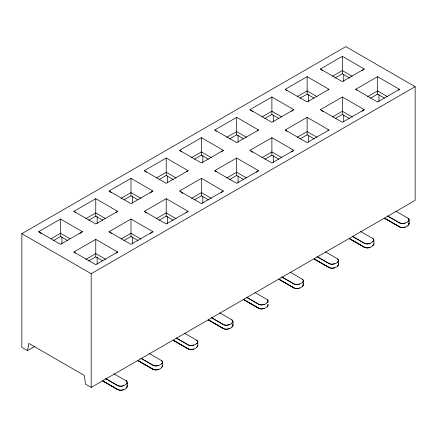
<?xml version="1.0" encoding="UTF-8"?>
<svg xmlns="http://www.w3.org/2000/svg" width="437" height="437" viewBox="0 0 437 437"><rect width="100%" height="100%" fill="white"/><g stroke="black" fill="none" stroke-linecap="round" stroke-linejoin="round"><path stroke-width="0.66" d="M123.381 389.662L120.372 390.35L117.886 389.695L102.842 380.982L117.941 389.662C120.612 391.421 128.188 389.252 127.02 385.642M158.604 369.325L155.599 370.013L153.114 369.358L138.065 360.645L153.163 369.325C156.129 371.024 162.367 369.167 162.433 365.583M193.859 349.005L190.822 349.676L188.336 349.021L173.292 340.308L188.391 348.988C191.455 350.671 196.901 348.873 197.77 345.53L197.628 346.437L196.606 347.388M229.054 328.651L226.049 329.34L223.564 328.684L208.515 319.971L223.613 328.651C226.284 330.41 233.866 328.242 232.697 324.631M268.11 304.573C268.1 308.189 261.708 309.942 258.841 308.314L243.742 299.635L259.36 308.571L262.053 308.986L264.309 308.331M303.147 283.957C304.376 287.59 296.586 289.676 294.063 287.978L278.964 279.298L294.587 288.234L297.275 288.649L299.531 287.994M338.375 263.62C339.593 267.307 331.765 269.285 329.236 267.668L314.192 258.961L329.809 267.897L332.502 268.313L334.758 267.657M372.728 245.703L373.75 244.753L373.892 243.835C373.1 247.233 367.512 248.915 364.518 247.304L349.414 238.624L365.037 247.56L367.725 247.976L369.981 247.32M405.181 226.967L402.974 227.633L400.554 227.333L384.642 218.287L399.74 226.967C402.411 228.726 409.993 226.557 408.824 222.946M126.178 384.074C129.314 383.528 124.305 377.3 127.314 382.785C125.343 385.439 121.125 387.406 117.941 385.658L105.743 378.666M149.279 353.533L161.433 360.547C162.892 361.213 162.837 363.136 161.379 363.721M184.507 333.196L196.655 340.21C198.114 340.876 198.065 342.799 196.606 343.384M219.729 312.859L231.883 319.873C235.816 323.391 226.295 326.707 223.613 324.647L211.421 317.655L223.564 324.68L226.623 325.336L229.054 324.647M290.179 272.185L302.333 279.199C303.791 279.866 303.737 281.789 302.278 282.373M325.407 251.849L337.555 258.862C341.434 262.342 331.934 265.691 329.29 263.637L317.093 256.645L329.236 263.669L332.011 264.33L334.758 263.653M372.756 241.716C375.716 241.06 371.434 236.909 373.782 239.558C373.613 243.119 367.522 244.999 364.518 243.3L352.32 236.308L364.463 243.333L367.233 243.993L369.981 243.316M395.856 211.175L408.005 218.189C411.883 221.668 402.384 225.017 399.74 222.963L387.543 215.971L399.686 222.996L402.461 223.657L405.208 222.979M27.465 350.621L28.853 343.411L84.188 375.361L85.576 384.167L91.191 387.411L415.15 200.375L415.15 86.679L345.809 46.644L21.85 233.68L21.85 347.377L27.465 350.621L34.561 346.525M127.342 382.32L127.342 386.658L126.156 388.061M162.569 361.983L162.569 366.321L161.379 367.725M233.019 321.31L233.019 325.647L231.828 327.051M303.469 280.636L303.469 284.973L302.278 286.377M338.691 260.299L338.691 264.636L337.506 266.04M409.141 219.625L409.141 223.957L407.956 225.366M267.083 302.726C270.077 302.142 265.767 297.903 268.078 300.514C268.072 304.108 261.829 306.015 258.841 304.31L246.643 297.318L258.786 304.343L261.561 305.004L264.309 304.327M337.533 262.053L338.708 260.463L337.555 258.862M407.983 221.379L409.158 219.789L408.005 218.189M79.747 233.68L82.451 231.681L60.541 219.03L38.631 231.681L41.335 233.68M116.056 212.54L117.679 211.344L95.769 198.693L73.853 211.344L75.475 212.54M150.197 193.007L152.906 191.007L130.991 178.356L109.081 191.007L111.244 192.608M186.506 171.867L188.129 170.67L166.218 158.019L144.303 170.67L146.471 172.271M221.193 151.934L223.356 150.333L201.441 137.682L179.531 150.333L201.441 162.979L223.356 150.333M257.497 130.794L258.578 129.991L236.668 117.345L214.758 129.991L216.381 131.193M291.643 111.26L293.806 109.654L271.89 97.009L249.98 109.654L252.684 111.659M327.947 90.12L329.028 89.317L307.118 76.672L285.208 89.317L286.83 90.519M362.093 70.586L364.256 68.98L342.34 56.335L320.43 68.98L322.593 70.586M116.056 253.214L117.679 252.018L95.769 239.367L73.853 252.018L75.475 253.214M150.197 233.68L152.906 231.681L130.991 219.03L109.081 231.681L111.785 233.68M185.965 212.945L188.129 211.344L166.218 198.693L144.303 211.344L146.471 212.945M221.193 192.608L223.356 191.007L201.441 178.356L179.531 191.007L201.441 203.653L223.356 191.007M256.415 172.271L258.578 170.67L236.668 158.019L214.758 170.67L216.381 171.867M291.643 151.934L293.265 150.732M327.947 130.794L329.028 129.991L307.118 117.345L285.208 129.991L286.83 131.193M362.093 111.26L364.256 109.654L342.34 97.009L320.43 109.654L323.134 111.659M398.397 90.12L399.478 89.317L377.568 76.672L355.658 89.317L356.739 90.12M267.056 306.714L268.078 305.763L267.996 304.392M231.828 323.047L233.03 321.474L231.883 319.873M258.841 308.314L243.742 299.635M294.063 287.978L278.964 279.298M364.463 247.331L349.414 238.624M399.686 226.994L384.642 218.287M51.2 238.673L60.541 233.282L69.887 238.673M85.838 218.675L95.769 212.945L105.694 218.675M121.065 198.338L130.991 192.608L140.916 198.338M156.293 178.001L166.218 172.271L176.144 178.001M191.515 157.664L201.441 151.934L211.371 157.664M226.743 137.327L236.668 131.597L246.594 137.327M261.965 116.99L271.89 111.26L281.821 116.99M297.193 96.653L307.118 90.923L317.043 96.653M332.415 76.317L342.34 70.586L352.271 76.317M53.532 240.53L60.541 236.483L67.549 240.53M88.76 220.193L95.769 216.146L102.771 220.193M123.982 199.856L130.991 195.809L137.999 199.856M159.21 179.52L166.218 175.472L173.227 179.52M194.438 159.183L201.441 155.135L208.449 159.183M229.66 138.846L236.668 134.798L243.677 138.846M264.888 118.509L271.89 114.461L278.899 118.509M300.11 98.172L307.118 94.124L314.127 98.172M334.753 78.168L342.34 73.787L349.933 78.168M82.451 231.681L60.541 244.327L38.631 231.681M117.679 211.344L95.769 223.99L73.853 211.344M152.906 191.007L130.991 203.653L109.081 191.007M188.129 170.67L166.218 183.316L144.303 170.67M258.578 129.991L236.668 142.642L214.758 129.991M293.806 109.654L271.89 122.305L249.98 109.654M329.028 89.317L307.118 101.968L285.208 89.317M364.256 68.98L342.34 81.632L320.43 68.98M249.98 150.333L271.89 137.682L293.806 150.333L271.89 162.979L249.98 150.333L252.684 152.333M85.838 259.349L95.769 253.618L105.694 259.349M121.065 239.012L130.991 233.282L140.916 239.012M156.293 218.675L166.218 212.945L176.144 218.675M191.515 198.338L201.441 192.608L211.371 198.338M226.743 178.001L236.668 172.271L246.594 178.001M261.965 157.664L271.89 151.934L281.821 157.664M297.193 137.327L307.118 131.597L317.043 137.327M332.415 116.99L342.34 111.26L352.271 116.99M367.643 96.653L377.568 90.923L387.493 96.653M88.76 260.867L95.769 256.819L102.771 260.867M123.982 240.53L130.991 236.483L137.999 240.53M159.21 220.193L166.218 216.146L173.227 220.193M194.438 199.856L201.441 195.809L208.449 199.856M229.66 179.52L236.668 175.472L243.677 179.52M264.888 159.183L271.89 155.135L278.899 159.183M300.11 138.846L307.118 134.798L314.127 138.846M335.337 118.509L342.34 114.461L349.349 118.509M370.56 98.172L377.568 94.124L384.576 98.172M117.679 252.018L95.769 264.669L73.853 252.018M152.906 231.681L130.991 244.327L109.081 231.681M188.129 211.344L166.218 223.99L144.303 211.344M258.578 170.67L236.668 183.316L214.758 170.67M329.028 129.991L307.118 142.642L285.208 129.991M364.256 109.654L342.34 122.305L320.43 109.654M399.478 89.317L377.568 101.968L355.658 89.317M21.85 233.68L91.191 273.715L415.15 86.679M140.971 358.329L153.163 365.321C155.851 367.457 165.508 363.863 161.433 360.547M302.333 279.199C306.446 282.526 296.679 286.077 294.063 283.974L281.87 276.982M196.655 340.21C200.774 343.537 191.002 347.087 188.391 344.984L176.193 337.992L188.336 345.017L191.111 345.678L193.859 345.001M158.604 365.321L156.173 366.009L153.114 365.354L140.96 358.335M123.381 385.658L120.945 386.346L117.886 385.691L105.732 378.671M299.531 283.99L296.783 284.667L294.014 284.006L281.86 276.987M314.192 258.961L329.29 267.641M208.515 319.971L223.613 328.651M173.292 340.308L188.391 348.988M138.065 360.645L153.163 369.325M102.842 380.982L117.941 389.662M360.629 231.512L372.783 238.526M254.957 292.522L267.105 299.536M114.057 373.87L126.206 380.884M180.071 150.732L181.694 151.934M180.071 191.406L182.775 193.405M408.895 223.045L409.141 223.957M338.446 263.719L338.691 264.636M303.223 284.055L303.469 284.973M232.774 324.729L233.019 325.647M162.324 365.403L162.569 366.321M127.096 385.74L127.342 386.658M378.955 94.665L378.955 101.493M377.568 76.672L377.568 94.124M373.919 239.962L373.919 244.299M343.728 74.328L343.728 81.156M343.728 115.002L343.728 121.83M342.34 56.335L342.34 73.787M342.34 97.009L342.34 114.461M308.506 94.665L308.506 101.493M308.506 135.339L308.506 142.167M307.118 76.672L307.118 94.124M307.118 117.345L307.118 134.798M273.278 115.002L273.278 121.83M273.278 155.676L273.278 162.504M271.89 97.009L271.89 114.461M271.89 137.682L271.89 155.135M238.056 135.339L238.056 142.167M238.056 176.013L238.056 182.841M236.668 117.345L236.668 134.798M236.668 158.019L236.668 175.472M202.828 155.676L202.828 162.504M202.828 196.35L202.828 203.178M201.441 137.682L201.441 155.135M201.441 178.356L201.441 195.809M197.792 341.647L197.792 345.984M167.606 176.013L167.606 182.841M167.606 216.686L167.606 223.515M166.218 158.019L166.218 175.472M166.218 198.693L166.218 216.146M132.378 196.35L132.378 203.178M132.378 237.023L132.378 243.851M130.991 178.356L130.991 195.809M130.991 219.03L130.991 236.483M97.156 216.686L97.156 223.515M97.156 257.36L97.156 264.188M95.769 198.693L95.769 216.146M95.769 239.367L95.769 256.819M91.191 273.715L91.191 387.411M61.928 237.023L61.928 243.851M60.541 219.03L60.541 236.483"/></g></svg>
